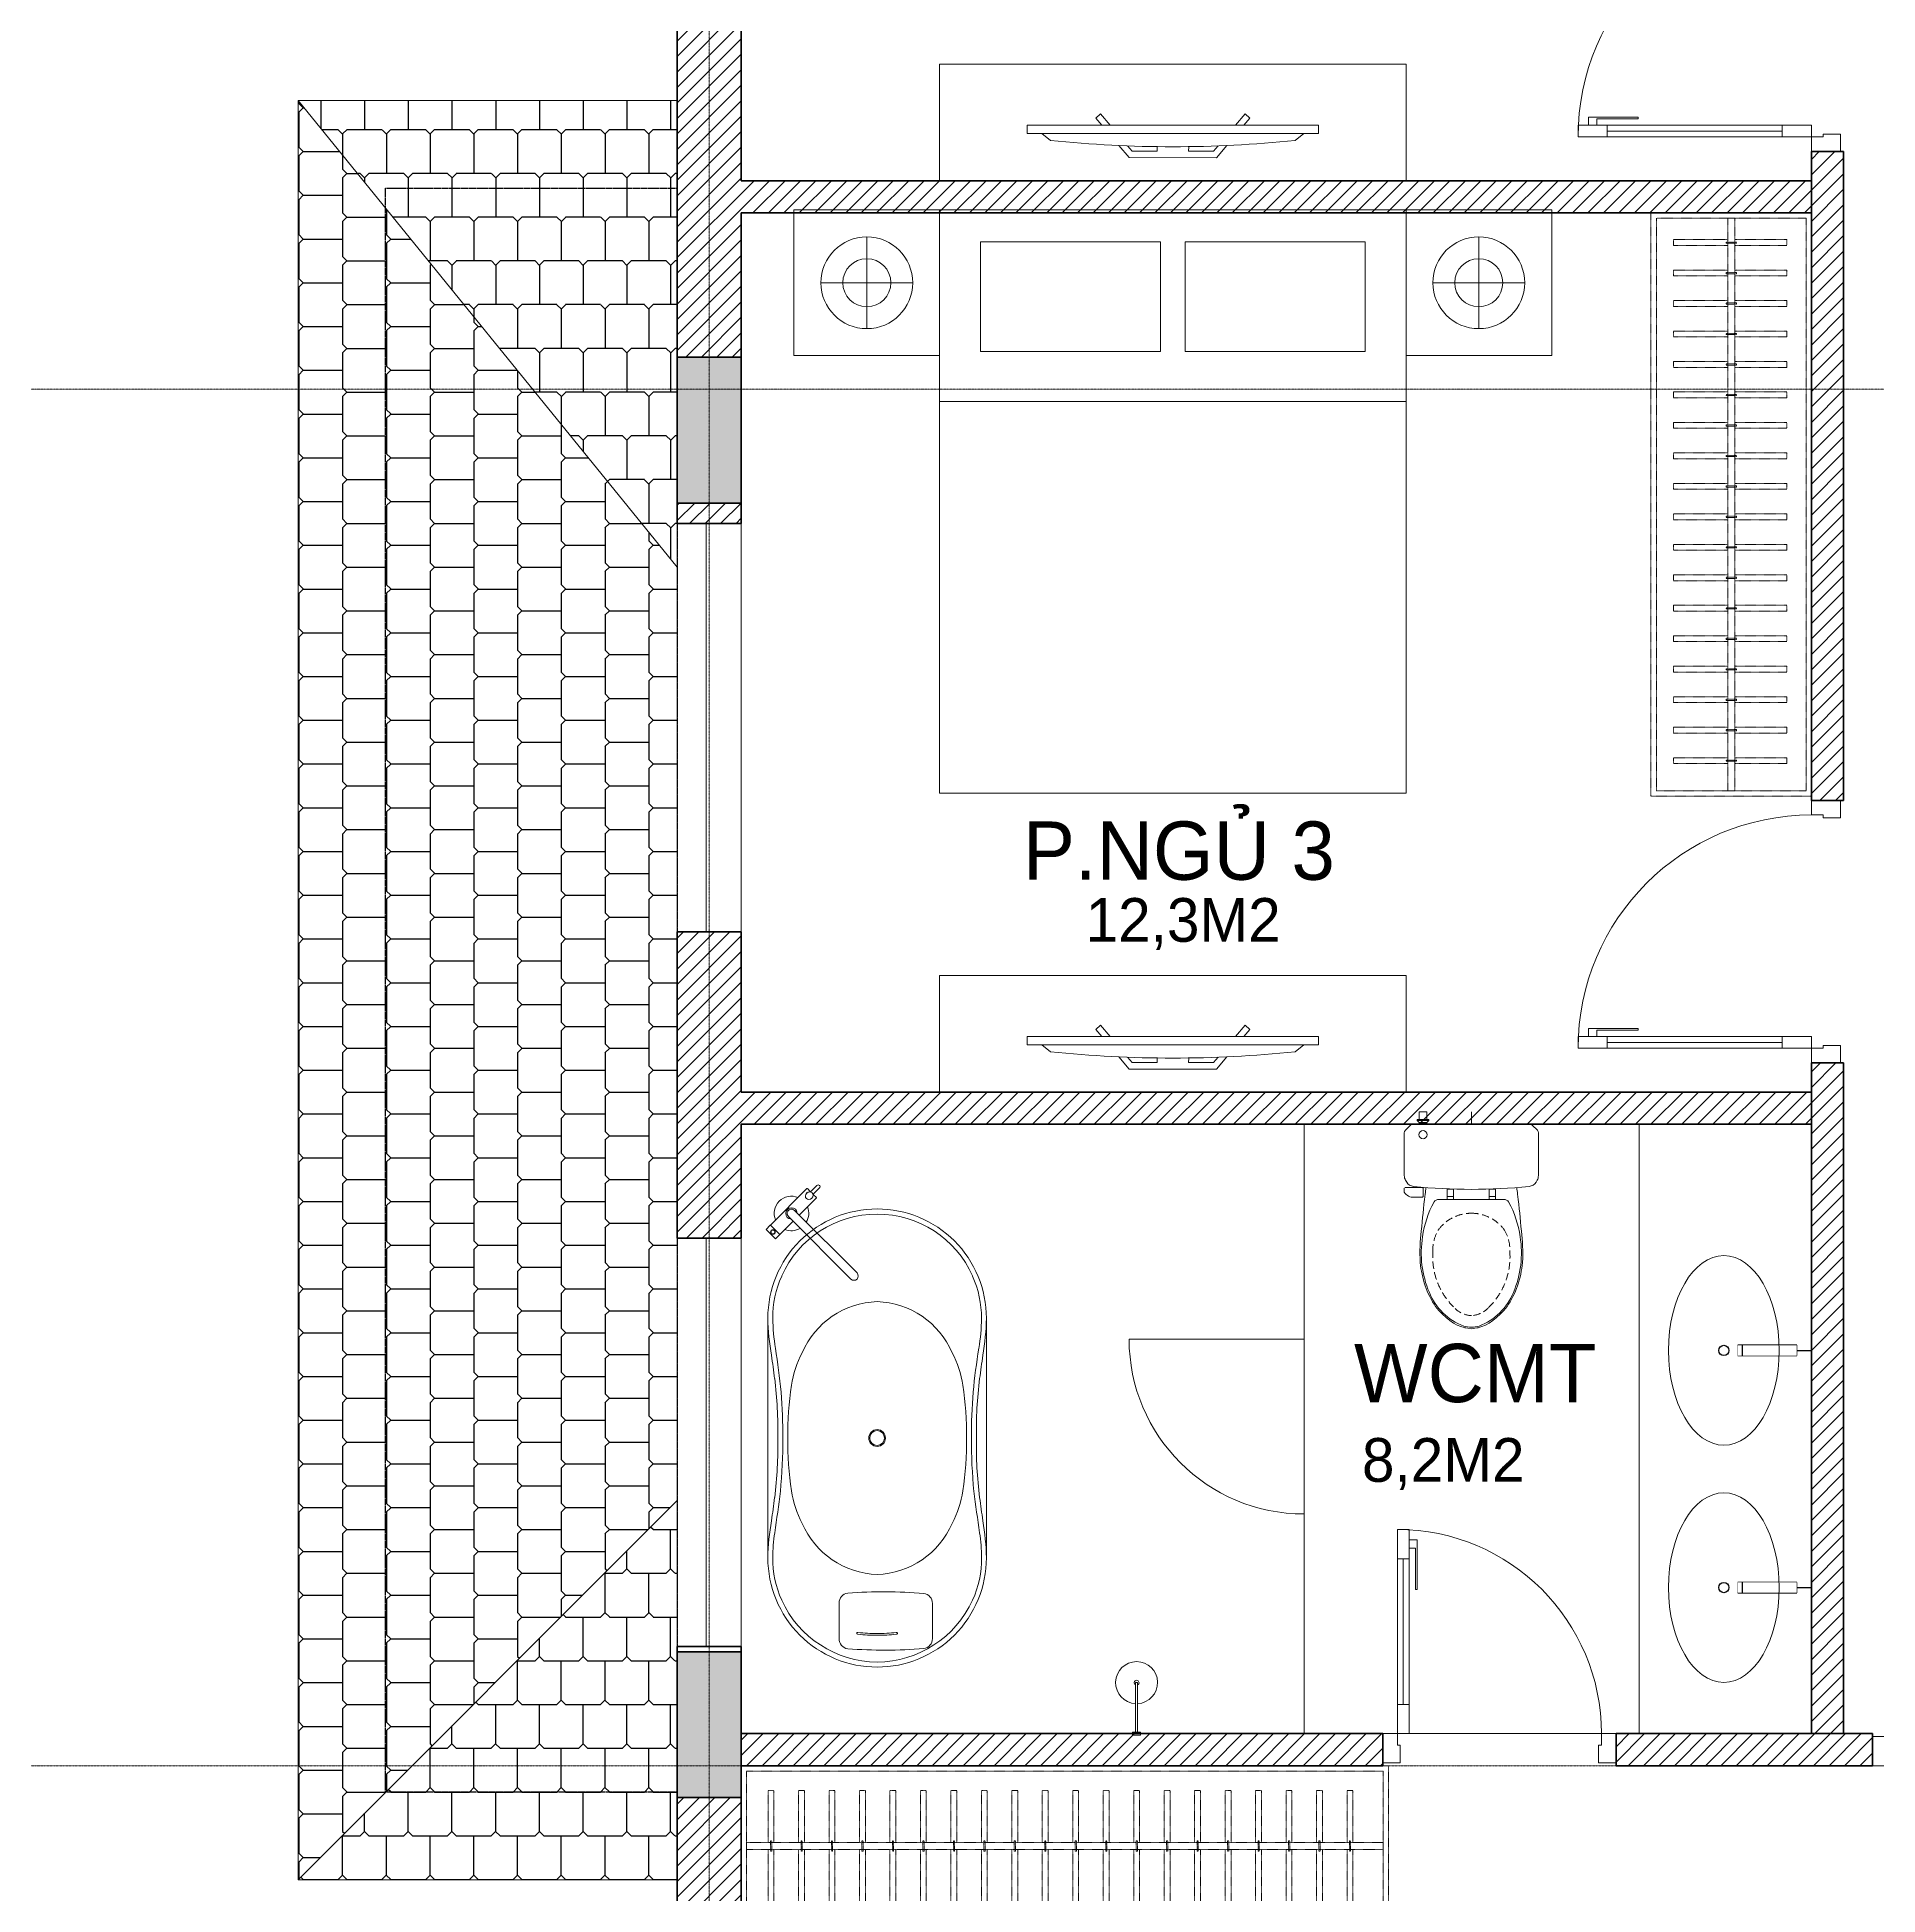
# Model space of a CAD drawing. Header units: millimetres. Extents: x -127141 to 682685, y -1234500 to 49778.
# Drawn here: x 286502 to 292815, y -11303 to -4933 of the extents above; entities that cross this region are included whole.
import ezdxf

# ---------------------------------------------------------------- set-up
doc = ezdxf.new("R2010")
doc.units = ezdxf.units.MM
doc.header["$MEASUREMENT"] = 0
doc.set_wipeout_variables(frame=1)
for name, pattern in [('$AUDIT_BAD_LTYPE2', [0]), ('DASHDOT', [1, 0.5, -0.25, 0, -0.25]), ('HIDDEN', [0.75, 0.5, -0.25]), ('X-5M-G-MB PHONGNGU$0$HIDDEN2', [0.1875, 0.125, -0.0625]), ('xref-thap C (mb tang 32-2)$0$HIDDEN', [0.375, 0.25, -0.125])]:
    doc.linetypes.add(name, pattern=pattern)
for name, color, linetype, lineweight in [('-DOOR', 137, 'Continuous', 9), ('-FURNITURE', 46, 'Continuous', 9), ('-HATCH', 8, 'Continuous', 5), ('-LINE1', 7, 'Continuous', 18), ('-TEXT', 7, 'Continuous', 15), ('-WALL', 4, 'Continuous', 35), ('A-COT VACH', 2, 'Continuous', 35), ('A-HATCH', 251, 'Continuous', 5), ('A-NET THAY', 125, 'Continuous', 18), ('A-TRUC', 251, 'DASHDOT', 5), ('TEXT25', 2, 'Continuous', 13)]:
    doc.layers.add(name, color=color, linetype=linetype, lineweight=lineweight)
doc.layers.add('13. NET HATCH', color=251, linetype='Continuous')
doc.styles.get("Standard").update_dxf_attribs({"font": 'arial.ttf'})
doc.styles.add('T1', font='', dxfattribs={"height": 200})
doc.styles.add('vnavanth', font='', dxfattribs={"width": 0.8})
doc.styles.get('T1').set_extended_font_data('VNgeometric Light')
doc.styles.get('vnavanth').set_extended_font_data('.VnAvantH')

# ---------------------------------------------------------------- blocks, each defined once
blk = doc.blocks.new('*U67')
at = {"linetype": '$AUDIT_BAD_LTYPE2'}
for p, q in [((70, 100), (70, 700)), ((90, 700), (90, 100))]:
    blk.add_line(p, q, dxfattribs=at)
for points in [[(50, 700), (90, 700), (90, 800), (50, 800), (50, 700)], [(50, 702.9), (50, 100)], [(50, 100), (90, 100), (90, 0), (50, 0), (50, 100)]]:
    blk.add_lwpolyline(points)
for points in [[(118.3, 594.5), (118.3, 764.1), (90, 764.1), (90, 735.9), (112.6, 735.9), (112.6, 594.5)], [(0, 0), (50, 0), (50, -40), (60, -40), (60, -100), (0, -100)], [(900, 0), (850, 0), (850, -40), (840, -40), (840, -100), (900, -100)]]:
    blk.add_lwpolyline(points, close=True)
at = {"linetype": '$AUDIT_BAD_LTYPE2', "ltscale": 0.3}
blk.add_arc((50, 0), 800, 0, 90, dxfattribs=at)
blk = doc.blocks.new('*U122')
at = {"linetype": '$AUDIT_BAD_LTYPE2'}
for p, q in [((70, 100), (70, 600)), ((90, 600), (90, 100))]:
    blk.add_line(p, q, dxfattribs=at)
for points in [[(50, 600), (90, 600), (90, 700), (50, 700), (50, 600)], [(50, 602.9), (50, 100)], [(50, 100), (90, 100), (90, 0), (50, 0), (50, 100)]]:
    blk.add_lwpolyline(points)
for points in [[(118.3, 494.5), (118.3, 664.1), (90, 664.1), (90, 635.9), (112.6, 635.9), (112.6, 494.5)], [(0, 0), (50, 0), (50, -40), (60, -40), (60, -100), (0, -100)], [(800, 0), (750, 0), (750, -40), (740, -40), (740, -100), (800, -100)]]:
    blk.add_lwpolyline(points, close=True)
at = {"linetype": '$AUDIT_BAD_LTYPE2', "ltscale": 0.3}
blk.add_arc((50, 0), 700, 0, 90, dxfattribs=at)
blk = doc.blocks.new('A$C4D045CFB')
at = {"layer": '13. NET HATCH'}
h = blk.add_hatch(dxfattribs=at)
h.set_pattern_fill('MAIGO-12', color=256, scale=300, angle=180)
h.set_pattern_definition([(180, (-90, 1e-14), (-75, -150), [120, -30, 120, -30]), (270, (-75, -15), (75, -150), [135, -165]), (225, (-60, 7e-15), (-75, -150), [21.2132, -403.051]), (315, (-90, 1e-14), (75, -150), [21.2132, -403.051])])
h.paths.add_polyline_path([(1300, 6100.5), (1300, 5215.3), (1300, 5229.6), (1300, 4500), (0, 6100.5)])
h = blk.add_hatch(dxfattribs=at)
h.set_pattern_fill('MAIGO-12', color=256, scale=300, angle=270)
h.set_pattern_definition([(270, (-2e-14, -90), (150, -75), [120, -30, 120, -30]), (0, (15, -75), (150, 75), [135, -165]), (315, (-1e-14, -60), (150, -75), [21.2132, -403.051]), (45, (-2e-14, -90), (150, 75), [21.2132, -403.051])])
h.paths.add_polyline_path([(0, 6100.5), (1300, 4500), (1300, 1300), (0, 0)])
h = blk.add_hatch(dxfattribs=at)
h.set_pattern_fill('MAIGO-12', color=256, scale=300)
h.set_pattern_definition([(0, (90, 0), (75, 150), [120, -30, 120, -30]), (90, (75, 15), (-75, 150), [135, -165]), (45, (60, 0), (75, 150), [21.213, -403.051]), (135, (90, 0), (-75, 150), [21.213, -403.051])])
h.paths.add_polyline_path([(1300, 1300), (1300, 0), (0, 0)])
at = {"layer": '-LINE1'}
for p, q in [((0, 0), (0, 6100.5)), ((0, 6100.5), (1300, 6100.5)), ((0, 6100.5), (1300, 4500)), ((0, 0), (1300, 1300)), ((1300, 0), (0, 0))]:
    blk.add_line(p, q, dxfattribs=at)
at = {"layer": 'Defpoints', "linetype": 'HIDDEN', "ltscale": 5}
blk.add_lwpolyline([(1300, 300), (300, 300), (300, 5800.5), (1300, 5800.5)], close=True, dxfattribs=at)
blk = doc.blocks.new('G1600')
for p, q in [((137477.1, -212827.2), (139077.1, -212827.2)), ((137227.7, -213391.7), (137227.7, -213076.9)), ((139326.5, -213391.7), (139326.5, -213076.9)), ((137385.1, -213234.3), (137070.3, -213234.3)), ((139169, -213234.3), (139483.9, -213234.3))]:
    blk.add_line(p, q)
blk.add_lwpolyline([(137477.1, -213484.2), (137477.1, -211484.2), (139077.1, -211484.2), (139077.1, -213484.2), (137477.1, -213484.2)])
for points in [[(136977.1, -213484.2), (136977.1, -212984.4), (137477.1, -212984.4), (137477.1, -213484.2)], [(137617.1, -213375.2), (137617.1, -212998.7), (138234.6, -212998.7), (138234.6, -213375.2)], [(138937.1, -213375.2), (138937.1, -212998.7), (138319.6, -212998.7), (138319.6, -213375.2)], [(139577.1, -213484.2), (139577.1, -212984.4), (139077.1, -212984.4), (139077.1, -213484.2)]]:
    blk.add_lwpolyline(points, close=True)
for centre, radius in [((137227.7, -213234.3), 157.4), ((139326.5, -213234.3), 157.4), ((137227.7, -213234.3), 82.4), ((139326.5, -213234.3), 82.4)]:
    blk.add_circle(centre, radius)
blk = doc.blocks.new('*U91')
at = {"linetype": 'X-5M-G-MB PHONGNGU$0$HIDDEN2'}
for points in [[(0, 600), (0, 0), (2181.8, 0), (2181.8, 600)], [(2161.8, 580), (2161.8, 20), (20, 20), (20, 580)], [(2161.8, 286.7), (2161.8, 313.1), (20, 313.1), (20, 286.7)], [(113.8, 319.2), (109.4, 319.2), (109.4, 280.4), (113.8, 280.4)], [(227.8, 319.2), (223.4, 319.2), (223.4, 280.4), (227.8, 280.4)], [(341.8, 319.2), (337.4, 319.2), (337.4, 280.4), (341.8, 280.4)], [(455.8, 319.2), (451.4, 319.2), (451.4, 280.4), (455.8, 280.4)], [(569.8, 319.2), (565.4, 319.2), (565.4, 280.4), (569.8, 280.4)], [(683.8, 319.2), (679.4, 319.2), (679.4, 280.4), (683.8, 280.4)], [(797.8, 319.2), (793.4, 319.2), (793.4, 280.4), (797.8, 280.4)], [(911.8, 319.2), (907.4, 319.2), (907.4, 280.4), (911.8, 280.4)], [(1025.8, 319.2), (1021.4, 319.2), (1021.4, 280.4), (1025.8, 280.4)], [(1139.8, 319.2), (1135.4, 319.2), (1135.4, 280.4), (1139.8, 280.4)], [(1253.8, 319.2), (1249.4, 319.2), (1249.4, 280.4), (1253.8, 280.4)], [(1367.8, 319.2), (1363.4, 319.2), (1363.4, 280.4), (1367.8, 280.4)], [(1481.8, 319.2), (1477.4, 319.2), (1477.4, 280.4), (1481.8, 280.4)], [(1595.8, 319.2), (1591.4, 319.2), (1591.4, 280.4), (1595.8, 280.4)], [(1709.8, 319.2), (1705.4, 319.2), (1705.4, 280.4), (1709.8, 280.4)], [(1823.8, 319.2), (1819.4, 319.2), (1819.4, 280.4), (1823.8, 280.4)], [(1937.8, 319.2), (1933.4, 319.2), (1933.4, 280.4), (1937.8, 280.4)], [(2051.8, 319.2), (2047.4, 319.2), (2047.4, 280.4), (2051.8, 280.4)]]:
    blk.add_lwpolyline(points, close=True, dxfattribs=at)
for points in [[(122.2, 313.1), (122.2, 515.2), (100.2, 515.2), (100.2, 313.1)], [(236.2, 313.1), (236.2, 515.2), (214.2, 515.2), (214.2, 313.1)], [(350.2, 313.1), (350.2, 515.2), (328.2, 515.2), (328.2, 313.1)], [(464.2, 313.1), (464.2, 515.2), (442.2, 515.2), (442.2, 313.1)], [(578.2, 313.1), (578.2, 515.2), (556.2, 515.2), (556.2, 313.1)], [(692.2, 313.1), (692.2, 515.2), (670.2, 515.2), (670.2, 313.1)], [(806.2, 313.1), (806.2, 515.2), (784.2, 515.2), (784.2, 313.1)], [(920.2, 313.1), (920.2, 515.2), (898.2, 515.2), (898.2, 313.1)], [(1034.2, 313.1), (1034.2, 515.2), (1012.2, 515.2), (1012.2, 313.1)], [(1148.2, 313.1), (1148.2, 515.2), (1126.2, 515.2), (1126.2, 313.1)], [(1262.2, 313.1), (1262.2, 515.2), (1240.2, 515.2), (1240.2, 313.1)], [(1376.2, 313.1), (1376.2, 515.2), (1354.2, 515.2), (1354.2, 313.1)], [(1490.2, 313.1), (1490.2, 515.2), (1468.2, 515.2), (1468.2, 313.1)], [(1604.2, 313.1), (1604.2, 515.2), (1582.2, 515.2), (1582.2, 313.1)], [(1718.2, 313.1), (1718.2, 515.2), (1696.2, 515.2), (1696.2, 313.1)], [(1832.2, 313.1), (1832.2, 515.2), (1810.2, 515.2), (1810.2, 313.1)], [(1946.2, 313.1), (1946.2, 515.2), (1924.2, 515.2), (1924.2, 313.1)], [(2060.2, 313.1), (2060.2, 515.2), (2038.2, 515.2), (2038.2, 313.1)], [(100.2, 286.7), (100.2, 92.1), (122.2, 92.1), (122.2, 286.7)], [(214.2, 286.7), (214.2, 92.1), (236.2, 92.1), (236.2, 286.7)], [(328.2, 286.7), (328.2, 92.1), (350.2, 92.1), (350.2, 286.7)], [(442.2, 286.7), (442.2, 92.1), (464.2, 92.1), (464.2, 286.7)], [(556.2, 286.7), (556.2, 92.1), (578.2, 92.1), (578.2, 286.7)], [(670.2, 286.7), (670.2, 92.1), (692.2, 92.1), (692.2, 286.7)], [(784.2, 286.7), (784.2, 92.1), (806.2, 92.1), (806.2, 286.7)], [(898.2, 286.7), (898.2, 92.1), (920.2, 92.1), (920.2, 286.7)], [(1012.2, 286.7), (1012.2, 92.1), (1034.2, 92.1), (1034.2, 286.7)], [(1126.2, 286.7), (1126.2, 92.1), (1148.2, 92.1), (1148.2, 286.7)], [(1240.2, 286.7), (1240.2, 92.1), (1262.2, 92.1), (1262.2, 286.7)], [(1354.2, 286.7), (1354.2, 92.1), (1376.2, 92.1), (1376.2, 286.7)], [(1468.2, 286.7), (1468.2, 92.1), (1490.2, 92.1), (1490.2, 286.7)], [(1582.2, 286.7), (1582.2, 92.1), (1604.2, 92.1), (1604.2, 286.7)], [(1696.2, 286.7), (1696.2, 92.1), (1718.2, 92.1), (1718.2, 286.7)], [(1810.2, 286.7), (1810.2, 92.1), (1832.2, 92.1), (1832.2, 286.7)], [(1924.2, 286.7), (1924.2, 92.1), (1946.2, 92.1), (1946.2, 286.7)], [(2038.2, 286.7), (2038.2, 92.1), (2060.2, 92.1), (2060.2, 286.7)]]:
    blk.add_lwpolyline(points, dxfattribs=at)
blk = doc.blocks.new('XR.MB.LM123$0$tvi 1')
blk.add_lwpolyline([(28.5, 0), (28.5, -1000), (0, -1000), (0, 0)], close=True)
for points in [[(28.5, -50.3), (52.4, -80.9)], [(-24.1, -235.6), (-39.1, -251.8)], [(0, -284.8), (-39.1, -251.8)], [(0, -256), (-24.1, -235.6)], [(69.7, -315.1), (111.2, -350.3), (111.2, -649.7), (69.7, -684.9)], [(89.1, -445.7), (89.1, -360), (70.9, -344.6)], [(89.1, -445.7), (73.5, -445.7)], [(89.1, -554.3), (89.1, -640), (70.9, -655.4)], [(89.1, -554.3), (73.5, -554.3)], [(0, -715.2), (-39.1, -748.2)], [(-24.1, -764.4), (-39.1, -748.2)], [(0, -744), (-24.1, -764.4)], [(28.5, -949.7), (52.4, -919.1)]]:
    blk.add_lwpolyline(points)
blk.add_arc((-4025.2, -500), 4099, 354.13109, 5.86891)
blk = doc.blocks.new('A$C52EE6B0C')
for p, q in [((-16.37, 13.77), (15.9, 13.77)), ((-16.37, -15.76), (15.93, -15.76))]:
    blk.add_line(p, q)
for radius in [1.13, 0.996]:
    blk.add_circle((-0.24, -1), radius)
for centre, radius, start, end in [((-16.41, -1), 14.76, 90, 180.006), ((-16.42, -0.89), 13.99, 89.8926, 114.0143), ((-17.29, -21.21), 34.98, 80.3254, 88.5595), ((-16.98, -16.37), 29.48, 80.9553, 88.8517), ((3.03, 107.78), 96.28, 260.8064, 264.3565), ((9.14, 147.9), 136.17, 261.3218, 262.6566), ((-1.06, 71.28), 58.88, 262.9723, 270.8035), ((0.59, 71.28), 58.88, 269.1965, 277.0277), ((-17.53, 211.73), 201.15, 276.9922, 278.5968), ((-9.61, 147.9), 136.17, 277.3434, 278.6782), ((16.81, -21.21), 34.98, 91.4405, 99.6746), ((16.16, -11.31), 24.42, 90.5716, 98.5262), ((16.05, -0.38), 13.48, 65.524, 90.5716), ((15.93, -1), 14.76, 359.994, 90), ((-16.38, -0.98), 14.09, 114.0143, 180.0588), ((-5.32, -3.05), 13.78, 98.5198, 117.8513), ((-0.48, -35.37), 46.45, 89.6984, 98.5198), ((-0.65, 82.84), 71.1, 265.3361, 270.3355), ((0.3, 78.21), 66.47, 269.5363, 275.751), ((0.01, -35.37), 46.45, 81.4802, 90.3016), ((4.85, -3.05), 13.78, 62.1487, 81.4802), ((15.73, -1.1), 14.27, 0.4019, 65.524), ((-7.23, -1.36), 11.43, 113.3669, 178.172), ((6.75, -1.36), 11.43, 1.828, 66.6331), ((26.29, 1.61), 0.268, 160.8079, 185.6776), ((0.73, -0.93), 25.42, 359.8448, 5.6776), ((26.15, 1.66), 0.116, 123.4741, 160.8079), ((26.12, 1.7), 0.0687, 85.7912, 123.4741), ((26.12, 1.67), 0.102, 39.0943, 85.7912), ((26, 1.56), 0.258, 4.9413, 41.0024), ((1.49, -0.94), 24.9, 359.8607, 5.8154), ((-16.41, -1), 14.76, 179.994, 270), ((-16.38, -1.01), 14.09, 179.9411, 245.9857), ((-7.23, -0.63), 11.43, 181.828, 246.6331), ((6.75, -0.63), 11.43, 293.3669, 358.172), ((15.93, -1), 14.76, 270, 0.006), ((15.73, -0.9), 14.27, 294.476, 359.5981), ((0.73, -1.07), 25.42, 354.3224, 0.1552), ((1.49, -1.06), 24.9, 354.1846, 0.1393), ((26.29, -3.61), 0.268, 174.3224, 199.1921), ((26.15, -3.66), 0.116, 199.1921, 236.5259), ((26.12, -3.7), 0.0687, 236.5259, 274.2088), ((26.12, -3.66), 0.102, 274.2088, 320.9057), ((26, -3.56), 0.258, 318.9976, 355.0587), ((-5.32, 1.06), 13.78, 242.1487, 261.4802), ((4.85, 1.06), 13.78, 278.5198, 297.8513), ((-16.42, -1.11), 13.99, 245.9857, 270.1074), ((-16.98, 14.38), 29.48, 271.1483, 279.0447), ((3.03, -109.78), 96.28, 95.6435, 99.1936), ((9.14, -149.89), 136.17, 97.3434, 98.6782), ((-1.06, -73.27), 58.88, 89.1965, 97.0277), ((-0.48, 33.38), 46.45, 261.4802, 270.3016), ((-0.65, -84.84), 71.1, 89.6645, 94.6639), ((0.01, 33.38), 46.45, 269.6984, 278.5198), ((0.3, -80.2), 66.47, 84.249, 90.4637), ((0.59, -73.27), 58.88, 82.9723, 90.8035), ((-17.53, -213.72), 201.15, 81.4032, 83.0078), ((-9.61, -149.89), 136.17, 81.3218, 82.6566), ((16.16, 9.32), 24.42, 261.4738, 269.4284), ((16.05, -1.62), 13.48, 269.4284, 294.476), ((-17.29, 19.21), 34.98, 271.4405, 279.6746), ((16.81, 19.21), 34.98, 260.3254, 268.5595)]:
    blk.add_arc(centre, radius, start, end)
at = {"layer": 'Defpoints'}
for tag, p in [('MODELNUMBER', (-0.24, -0.98)), ('TRADENAME', (-0.24, -0.99)), ('PRODUCT', (-0.24, -0.99)), ('MATERIAL', (-0.24, -0.99))]:
    blk.add_attdef(tag, p, '', height=0.000938, dxfattribs=at)
blk = doc.blocks.new('A$C4D835AF5')
at = {"layer": '-FURNITURE', "ltscale": 8}
for p, q in [((-3.94, 0.33), (-3.94, 0.87)), ((-3.86, 0.31), (-3.92, 0.31)), ((3.15, 0.91), (-3.9, 0.91)), ((-3.55, 0.46), (-3.55, 0.49)), ((-3.34, 0.49), (-3.34, 0.46)), ((-0.59, 0), (-0.59, -12.09)), ((0.59, 0), (0.59, -12.09)), ((3.15, -0.91), (3.15, 0.91)), ((3.17, 0.9), (3.15, 0.9)), ((3.17, -0.9), (3.17, 0.9)), ((3.19, 0.91), (3.98, 0.91)), ((4, -0.89), (4, 0.89)), ((-3.94, -0.87), (-3.94, -0.33)), ((-3.86, -0.31), (-3.92, -0.31)), ((-0.59, -0.91), (-3.9, -0.91)), ((-3.7, -0.45), (-3.7, -0.42)), ((-3.63, -0.46), (-3.62, -0.45)), ((-3.59, -0.47), (-3.59, -0.46)), ((-3.52, -0.47), (-3.52, -0.47)), ((-3.48, -0.49), (-3.49, -0.47)), ((-3.41, -0.49), (-3.4, -0.47)), ((-3.37, -0.47), (-3.37, -0.47)), ((-3.3, -0.47), (-3.3, -0.46)), ((-3.26, -0.46), (-3.27, -0.45)), ((-3.19, -0.45), (-3.19, -0.42)), ((3.15, -0.91), (0.59, -0.91)), ((3.17, -0.9), (3.15, -0.9)), ((3.19, -0.91), (3.98, -0.91))]:
    blk.add_line(p, q, dxfattribs=at)
for radius in [0.311, 0.264]:
    blk.add_circle((3.58, 0), radius, dxfattribs=at)
for centre, radius, start, end in [((-5.16, 0), 0.25, 92.2606, 178.0931), ((-5.17, -0.01), 0.24, 175.3989, 267.6837), ((-5.41, -2528.91), 2529.16, 89.96608, 89.99458), ((-3.9, 0.87), 0.0394, 90, 180), ((-3.92, 0.33), 0.0197, 180, 270), ((-3.44, -0.18), 0.68, 90.0156, 98.8981), ((-3.45, -0.18), 0.68, 81.1019, 89.9843), ((0, 0), 2.36, 22.5403, 157.4597), ((0, 0), 0.787, 318.5904, 221.4096), ((0, 0), 0.591, 0, 180), ((3.19, 0.89), 0.0197, 90, 180), ((3.98, 0.89), 0.0197, 0, 90), ((-4.56, 275.44), 275.69, 269.8714, 270.1344), ((-3.92, -0.33), 0.0197, 90, 180), ((-3.9, -0.87), 0.0394, 180, 270), ((-3.69, -0.45), 0.0116, 184.9731, 258.0341), ((-3.65, -0.25), 0.212, 257.2816, 272.5837), ((-3.64, -0.45), 0.0113, 272.4657, 345.4476), ((-3.58, -0.47), 0.0111, 186.415, 247.4427), ((-3.54, -0.29), 0.191, 257.5175, 274.7853), ((-3.53, -0.47), 0.013, 270.8628, 343.9334), ((-3.47, -0.49), 0.0123, 192.379, 260.1423), ((-3.45, -0.3), 0.207, 262.2006, 277.9341), ((-3.42, -0.49), 0.0113, 277.3078, 350.62), ((-3.36, -0.47), 0.012, 194.1286, 259.0417), ((-3.34, -0.27), 0.209, 264.2063, 279.0284), ((-3.31, -0.47), 0.013, 269.1876, 350.2219), ((-3.25, -0.45), 0.0111, 194.1922, 261.8514), ((-3.24, -0.24), 0.225, 267.1756, 281.6728), ((-3.2, -0.45), 0.0128, 280.6032, 352.1474), ((0, 0), 2.36, 202.5403, 255.4906), ((0, 0), 2.36, 284.5093, 337.4597), ((3.19, -0.89), 0.0197, 180, 270), ((3.98, -0.89), 0.0197, 270, 0), ((0, -12.09), 0.591, 180, 0)]:
    blk.add_arc(centre, radius, start, end, dxfattribs=at)
blk.add_ellipse((-3.44, 0), major_axis=(0.555, 0), ratio=0.849194, dxfattribs=at)
for tag, p in [('MODELNUMBER', (0, 0.01)), ('TRADENAME', (0, 0.01)), ('PRODUCT', (0, 0.01)), ('MATERIAL', (0, 0))]:
    blk.add_attdef(tag, p, '', height=0.001, dxfattribs=at)
blk = doc.blocks.new('A$C513779E1')
at = {"layer": '-FURNITURE', "ltscale": 5}
for p, q in [((-155.7, -560.1), (-155.7, -682.4)), ((164.3, -560.8), (164.3, -681.6))]:
    blk.add_line(p, q, dxfattribs=at)
for centre, radius, start, end in [((-121.5, -559.8), 34.2, 97.7975, 180.47864), ((-0.7, -2204.4), 1683.2, 85.38531, 94.27463), ((130.1, -560.6), 34.2, 359.55879, 82.23993), ((-121.5, -682.7), 34.2, 179.46505, 262.14619), ((130.1, -681.9), 34.2, 277.70376, 0.3849), ((-1.1, 961.9), 1683.2, 265.73815, 274.62744)]:
    blk.add_arc(centre, radius, start, end, dxfattribs=at)
at = {"layer": '-FURNITURE', "ltscale": 8}
ref = blk.add_blockref('A$C4D835AF5', (-319.2, 776.1), dxfattribs=dict(at, xscale=-25.08682081009749, yscale=25.08682081009749, zscale=25.08682081009749, rotation=45))
ref.add_attrib('MODELNUMBER', 'K-T97328-4', (-319.3, 776.3), dxfattribs={"layer": 'Defpoints', "height": 0.0251, "rotation": 225})
ref.add_attrib('TRADENAME', 'PURIST', (-319.2, 776.3), dxfattribs={"layer": 'Defpoints', "height": 0.0251, "rotation": 225})
ref.add_attrib('PRODUCT', 'BATH FILLER', (-319.2, 776.2), dxfattribs={"layer": 'Defpoints', "height": 0.0251, "rotation": 225})
ref.add_attrib('MATERIAL', 'PREMIUM MATERIALS', (-319.2, 776.2), dxfattribs={"layer": 'Defpoints', "height": 0.0251, "rotation": 225})
at = {"layer": '-FURNITURE'}
ref = blk.add_blockref('A$C52EE6B0C', (0, 0), dxfattribs=dict(at, xscale=25.39829667096628, yscale=25.39829667096628, zscale=25.39829667096628, rotation=270))
ref.add_attrib('MODELNUMBER', 'K-1800', (0, 0), dxfattribs={"layer": 'Defpoints', "height": 0.0254, "rotation": 270})
ref.add_attrib('TRADENAME', 'ABRAZO', (0, 0), dxfattribs={"layer": 'Defpoints', "height": 0.0254, "rotation": 270})
ref.add_attrib('PRODUCT', 'BATH', (-0.1, 0), dxfattribs={"layer": 'Defpoints', "height": 0.0254, "rotation": 270})
ref.add_attrib('MATERIAL', 'LITHOCAST', (-0.1, 0), dxfattribs={"layer": 'Defpoints', "height": 0.0254, "rotation": 270})
blk = doc.blocks.new('A$Cbeb9f07c')
for points in [[(241.8, 68.5), (241.8, 75.5), (72, 75.5), (72, 68.5)], [(252, 58.4), (252, 85.5), (241.8, 85.5), (241.8, 58.4)]]:
    blk.add_lwpolyline(points, close=True)
for radius, start, end in [(72, 2.78, 357.19866), (8.35, 24.82488, 335.15379)]:
    blk.add_arc((72, 72), radius, start, end)
blk = doc.blocks.new('Sink_Cicle')
blk.add_lwpolyline([(17.5, -50), (-17.5, -50), (-17.5, -252.3), (17.5, -252.3)], close=True)
blk.add_circle((0, -300), 17.5)
at = {"layer": 'Defpoints'}
blk.add_line((0, -100), (0, 0), dxfattribs=at)
blk.add_wipeout([(17.5, -50), (-17.5, -50), (-17.5, -252.3), (17.5, -252.3)])
at = {"layer": '-FURNITURE', "linetype": 'Continuous'}
blk.add_ellipse((0, -300), major_axis=(-325, 0), ratio=0.584615, dxfattribs=at)
blk.add_line((-17.5, -237.3), (17.5, -237.3))
blk = doc.blocks.new('*U111')
at = {"linetype": 'X-5M-G-MB PHONGNGU$0$HIDDEN2'}
for points in [[(0, 600), (0, 0), (2421.8, 0), (2421.8, 600)], [(2401.8, 580), (2401.8, 20), (20, 20), (20, 580)], [(2401.8, 286.7), (2401.8, 313.1), (20, 313.1), (20, 286.7)], [(113.8, 319.2), (109.4, 319.2), (109.4, 280.4), (113.8, 280.4)], [(227.8, 319.2), (223.4, 319.2), (223.4, 280.4), (227.8, 280.4)], [(341.8, 319.2), (337.4, 319.2), (337.4, 280.4), (341.8, 280.4)], [(455.8, 319.2), (451.4, 319.2), (451.4, 280.4), (455.8, 280.4)], [(569.8, 319.2), (565.4, 319.2), (565.4, 280.4), (569.8, 280.4)], [(683.8, 319.2), (679.4, 319.2), (679.4, 280.4), (683.8, 280.4)], [(797.8, 319.2), (793.4, 319.2), (793.4, 280.4), (797.8, 280.4)], [(911.8, 319.2), (907.4, 319.2), (907.4, 280.4), (911.8, 280.4)], [(1025.8, 319.2), (1021.4, 319.2), (1021.4, 280.4), (1025.8, 280.4)], [(1139.8, 319.2), (1135.4, 319.2), (1135.4, 280.4), (1139.8, 280.4)], [(1253.8, 319.2), (1249.4, 319.2), (1249.4, 280.4), (1253.8, 280.4)], [(1367.8, 319.2), (1363.4, 319.2), (1363.4, 280.4), (1367.8, 280.4)], [(1481.8, 319.2), (1477.4, 319.2), (1477.4, 280.4), (1481.8, 280.4)], [(1595.8, 319.2), (1591.4, 319.2), (1591.4, 280.4), (1595.8, 280.4)], [(1709.8, 319.2), (1705.4, 319.2), (1705.4, 280.4), (1709.8, 280.4)], [(1823.8, 319.2), (1819.4, 319.2), (1819.4, 280.4), (1823.8, 280.4)], [(1937.8, 319.2), (1933.4, 319.2), (1933.4, 280.4), (1937.8, 280.4)], [(2051.8, 319.2), (2047.4, 319.2), (2047.4, 280.4), (2051.8, 280.4)], [(2165.8, 319.2), (2161.4, 319.2), (2161.4, 280.4), (2165.8, 280.4)], [(2279.8, 319.2), (2275.4, 319.2), (2275.4, 280.4), (2279.8, 280.4)]]:
    blk.add_lwpolyline(points, close=True, dxfattribs=at)
for points in [[(122.2, 313.1), (122.2, 515.2), (100.2, 515.2), (100.2, 313.1)], [(236.2, 313.1), (236.2, 515.2), (214.2, 515.2), (214.2, 313.1)], [(350.2, 313.1), (350.2, 515.2), (328.2, 515.2), (328.2, 313.1)], [(464.2, 313.1), (464.2, 515.2), (442.2, 515.2), (442.2, 313.1)], [(578.2, 313.1), (578.2, 515.2), (556.2, 515.2), (556.2, 313.1)], [(692.2, 313.1), (692.2, 515.2), (670.2, 515.2), (670.2, 313.1)], [(806.2, 313.1), (806.2, 515.2), (784.2, 515.2), (784.2, 313.1)], [(920.2, 313.1), (920.2, 515.2), (898.2, 515.2), (898.2, 313.1)], [(1034.2, 313.1), (1034.2, 515.2), (1012.2, 515.2), (1012.2, 313.1)], [(1148.2, 313.1), (1148.2, 515.2), (1126.2, 515.2), (1126.2, 313.1)], [(1262.2, 313.1), (1262.2, 515.2), (1240.2, 515.2), (1240.2, 313.1)], [(1376.2, 313.1), (1376.2, 515.2), (1354.2, 515.2), (1354.2, 313.1)], [(1490.2, 313.1), (1490.2, 515.2), (1468.2, 515.2), (1468.2, 313.1)], [(1604.2, 313.1), (1604.2, 515.2), (1582.2, 515.2), (1582.2, 313.1)], [(1718.2, 313.1), (1718.2, 515.2), (1696.2, 515.2), (1696.2, 313.1)], [(1832.2, 313.1), (1832.2, 515.2), (1810.2, 515.2), (1810.2, 313.1)], [(1946.2, 313.1), (1946.2, 515.2), (1924.2, 515.2), (1924.2, 313.1)], [(2060.2, 313.1), (2060.2, 515.2), (2038.2, 515.2), (2038.2, 313.1)], [(2174.2, 313.1), (2174.2, 515.2), (2152.2, 515.2), (2152.2, 313.1)], [(2288.2, 313.1), (2288.2, 515.2), (2266.2, 515.2), (2266.2, 313.1)], [(100.2, 286.7), (100.2, 92.1), (122.2, 92.1), (122.2, 286.7)], [(214.2, 286.7), (214.2, 92.1), (236.2, 92.1), (236.2, 286.7)], [(328.2, 286.7), (328.2, 92.1), (350.2, 92.1), (350.2, 286.7)], [(442.2, 286.7), (442.2, 92.1), (464.2, 92.1), (464.2, 286.7)], [(556.2, 286.7), (556.2, 92.1), (578.2, 92.1), (578.2, 286.7)], [(670.2, 286.7), (670.2, 92.1), (692.2, 92.1), (692.2, 286.7)], [(784.2, 286.7), (784.2, 92.1), (806.2, 92.1), (806.2, 286.7)], [(898.2, 286.7), (898.2, 92.1), (920.2, 92.1), (920.2, 286.7)], [(1012.2, 286.7), (1012.2, 92.1), (1034.2, 92.1), (1034.2, 286.7)], [(1126.2, 286.7), (1126.2, 92.1), (1148.2, 92.1), (1148.2, 286.7)], [(1240.2, 286.7), (1240.2, 92.1), (1262.2, 92.1), (1262.2, 286.7)], [(1354.2, 286.7), (1354.2, 92.1), (1376.2, 92.1), (1376.2, 286.7)], [(1468.2, 286.7), (1468.2, 92.1), (1490.2, 92.1), (1490.2, 286.7)], [(1582.2, 286.7), (1582.2, 92.1), (1604.2, 92.1), (1604.2, 286.7)], [(1696.2, 286.7), (1696.2, 92.1), (1718.2, 92.1), (1718.2, 286.7)], [(1810.2, 286.7), (1810.2, 92.1), (1832.2, 92.1), (1832.2, 286.7)], [(1924.2, 286.7), (1924.2, 92.1), (1946.2, 92.1), (1946.2, 286.7)], [(2038.2, 286.7), (2038.2, 92.1), (2060.2, 92.1), (2060.2, 286.7)], [(2152.2, 286.7), (2152.2, 92.1), (2174.2, 92.1), (2174.2, 286.7)], [(2266.2, 286.7), (2266.2, 92.1), (2288.2, 92.1), (2288.2, 286.7)]]:
    blk.add_lwpolyline(points, dxfattribs=at)
blk = doc.blocks.new('A$C18091ED7')
for p, q in [((0, -42.1), (0, 0)), ((146.1, -26.6), (179.2, -26.6)), ((146.1, -26.6), (146.1, -30.2)), ((146.1, -30.2), (165.8, -30.2)), ((153.1, -36.8), (146.1, -30.2)), ((152.3, 0), (152.3, -26.6)), ((152.3, 0), (179.2, 0)), ((153.1, -36.8), (165.8, -36.8)), ((153.1, -39.7), (153.1, -36.8)), ((153.1, -39.7), (178.4, -39.7)), ((153.1, -39.7), (178.4, -39.7)), ((153.1, -39.7), (153.1, -42.1)), ((185.4, -30.2), (165.8, -30.2)), ((178.4, -36.8), (165.8, -36.8)), ((185.4, -30.2), (178.4, -36.8)), ((178.4, -36.8), (178.4, -39.7)), ((178.4, -39.7), (178.4, -42.1)), ((179.2, 0), (179.2, -26.6)), ((179.2, -26.6), (185.4, -26.6)), ((185.4, -26.6), (185.4, -30.2)), ((-83.3, -267.4), (-83.3, -300)), ((-83.3, -278.5), (-83.3, -287.6)), ((-60.9, -290), (-83.3, -290)), ((-62.9, -265.4), (-81.3, -265.4)), ((-60.9, -267.4), (-60.9, -300)), ((60.9, -267.4), (60.9, -300)), ((60.9, -290), (83.3, -290)), ((62.9, -265.4), (81.3, -265.4)), ((83.3, -267.4), (83.3, -300)), ((83.3, -278.5), (83.3, -287.6)), ((165.4, -262), (165.4, -289.7)), ((167.9, -259.5), (228.1, -259.5)), ((167.9, -292.2), (206.7, -292.2)), ((230.6, -274.3), (230.6, -262))]:
    blk.add_line(p, q)
for points in [[(230, -218.5, -0.137407), (225.5, -234.6), (221.8, -240.7, -0.236081), (198.3, -255.5, -0.051961), (-198.3, -255.5, -0.236081), (-221.8, -240.7), (-225.5, -234.6, -0.137407), (-230, -218.5), (-230, -72, -0.198912), (-226.4, -63.2), (-208.9, -45.8, -0.198912), (-200.1, -42.1), (0, -42.1), (200.1, -42.1, -0.198912), (208.9, -45.8), (226.4, -63.2, -0.198912), (230, -72)], [(144.1, -619, -0.212405), (26.3, -734.5, -0.027685), (-0.6, -738.6, -0.022279), (-26.3, -734.5, -0.212405), (-144.1, -619, -0.142796), (-167.2, -428, -0.093005), (-127.9, -309.1, -0.256439), (-111.2, -300), (0, -300), (111.2, -300, -0.256439), (127.9, -309.1, -0.093005), (167.2, -428, -0.142796)]]:
    blk.add_lwpolyline(points, format="xyb", close=True)
at = {"linetype": 'xref-thap C (mb tang 32-2)$0$HIDDEN', "ltscale": 100}
blk.add_lwpolyline([(61, -669, -0.199031), (0, -698.8, -0.199031), (-61, -669, -0.218924), (-131.9, -478.3, -0.153791), (-112.5, -404, -0.236701), (0, -347.6, -0.236701), (112.5, -404, -0.153791), (131.9, -478.3, -0.218924)], format="xyb", close=True, dxfattribs=at)
blk.add_circle((165.8, -78.4), 13.9)
for centre, radius, start, end in [((-81.3, -267.4), 1.98, 90, 180), ((-62.9, -267.4), 1.98, 0, 90), ((62.9, -267.4), 1.98, 90, 180), ((81.3, -267.4), 1.98, 0, 90), ((167.9, -262), 2.47, 90, 180), ((167.9, -289.7), 2.47, 180, 270), ((206.7, -276.7), 15.5, 270, 306.46585), ((168.4, -224.8), 80.1, 306.46585, 320.31229), ((228.1, -274.3), 2.47, 320.31229, 0)]:
    blk.add_arc(centre, radius, start, end)
for points in [[(-155.6, -259.5), (-156.6, -267.3), (-164.3, -328.4), (-169.2, -385.1), (-183.7, -527.8), (-135.6, -679.1), (-50.3, -735.2), (-19.7, -741.1), (0, -743.7)], [(155.6, -259.5), (156.6, -267.3), (164.3, -328.4), (169.2, -385.1), (183.7, -527.8), (135.6, -679.1), (50.3, -735.2), (19.7, -741.1), (0, -743.7)]]:
    blk.add_open_spline(points, degree=3, knots=[130.613938, 130.613938, 130.613938, 130.613938, 152.852109, 311.129351, 417.703951, 561.383393, 697.692632, 710.812262, 710.812262, 710.812262, 710.812262])
blk = doc.blocks.new('A$C7b9f95d2')
at = {"layer": 'A-COT VACH'}
h = blk.add_hatch(color=251, dxfattribs=at)
h.dxf.hatch_style = 1
h.paths.add_polyline_path([(6048, 13853.6), (5828, 13853.6), (5828, 13353.6), (6048, 13353.6)])
h = blk.add_hatch(color=251, dxfattribs=at)
h.dxf.hatch_style = 1
h.paths.add_polyline_path([(6048, 9414.6), (5828, 9414.6), (5828, 8914.6), (6048, 8914.6)])
at = {"layer": 'A-COT VACH', "elevation": 0}
blk.add_lwpolyline([(5828, 13353.6), (6048, 13353.6), (6048, 13853.6), (5828, 13853.6)], close=True, dxfattribs=at)
at = {"layer": 'A-COT VACH'}
blk.add_lwpolyline([(5828, 8914.6), (6048, 8914.6), (6048, 9414.6), (5828, 9414.6)], close=True, dxfattribs=at)
at = {"layer": 'A-TRUC', "ltscale": 3}
for p, q in [((14146.6, 13743.6, 0), (599.3, 13743.6, 0)), ((14146.6, 9023.6, 0), (599.3, 9023.6, 0))]:
    blk.add_line(p, q, dxfattribs=at)
at = {"layer": 'A-TRUC', "ltscale": 3, "elevation": 0}
blk.add_lwpolyline([(5938.1, 20484.1), (5938.1, 867.1)], dxfattribs=at)

msp = doc.modelspace()

# ---------------------------------------------------------------- hatches: boundary and pattern name
at = {"layer": 'A-HATCH'}
h = msp.add_hatch(dxfattribs=at)
h.set_pattern_fill('ANSI31', color=256, scale=300)
h.paths.add_polyline_path([(293797.4, -2000), (288997.3, -2000), (288997.3, -2220), (293797.4, -2220)])
h.paths.add_polyline_path([(292697.4, -2220), (292587.4, -2220), (292587.4, -4424.9), (292697.4, -4424.9)])
h.paths.add_polyline_path([(294197.5, -2000), (294017.4, -2000), (294017.4, -2220), (294197.5, -2220)])
h.paths.add_polyline_path([(292797.4, -4050), (292697.4, -4050), (292697.4, -4160.2), (292797.4, -4160.2)])
h.paths.add_polyline_path([(293797.5, -4050), (293597.4, -4050), (293597.4, -4160.2), (293797.5, -4160.2)])
h.paths.add_polyline_path([(295397.5, -2000), (294997.5, -2000), (294997.5, -2220), (295397.5, -2220)])
h.paths.add_polyline_path([(295697.5, -2220), (295477.5, -2220), (295477.5, -4050.2), (295697.5, -4050.2)])
h.paths.add_polyline_path([(288917.5, -2219.9), (288697.5, -2219.9), (288697.5, -3200), (288917.5, -3200)])
h.paths.add_polyline_path([(288917.5, -4600), (288697.5, -4600), (288697.5, -6030), (288917.5, -6030), (288917.5, -5534.9), (292587.4, -5534.9), (292587.4, -5424.9), (288917.5, -5424.9)])
h.paths.add_polyline_path([(292697.4, -5324.9), (292587.4, -5324.9), (292587.4, -7549.8), (292697.4, -7549.8)])
h = msp.add_hatch(dxfattribs=at)
h.set_pattern_fill('ANSI31', color=256, scale=300)
h.paths.add_polyline_path([(295697.5, -6250), (295477.5, -6250), (295477.5, -10469.1), (295697.5, -10469.1)])
h.paths.add_polyline_path([(292697.4, -8449.8), (292587.4, -8449.8), (292587.4, -8659.8), (292587.4, -10749.8), (292697.4, -10749.8)])
h.paths.add_polyline_path([(292587.4, -8549.8), (288917.5, -8549.8), (288917.5, -8000.5), (288697.5, -8000.5), (288697.5, -9050.5), (288917.5, -9050.5), (288917.5, -8659.8), (292587.4, -8659.8)])
h.paths.add_polyline_path([(288917.5, -6530), (288697.5, -6530), (288697.5, -6600.5), (288917.5, -6600.5)])
h.paths.add_polyline_path([(291117.5, -10749.8), (288917.3, -10749.8), (288917.3, -10859.8), (291117.5, -10859.8)])
h.paths.add_polyline_path([(292797.4, -10749.8), (291917.5, -10749.8), (291917.5, -10859.8), (292797.4, -10859.8)])
h.paths.add_polyline_path([(295477.5, -10750.5), (293697.4, -10750.5), (293697.4, -10859.8), (295477.5, -10859.8)])
h.paths.add_polyline_path([(295697.5, -10969.1), (295587.5, -10969.1), (295587.5, -14730), (295697.5, -14730)])
h.paths.add_polyline_path([(295297.5, -14730.5), (295040, -14730.5), (295040, -14950.5), (295297.5, -14950.5)])
h.paths.add_polyline_path([(293639.6, -14730.5), (292797.5, -14730.5), (292797.5, -14950.5), (293639.6, -14950.5)])
h.paths.add_polyline_path([(291997.5, -14730.5), (291423.2, -14730.5), (291423.2, -14950.5), (291997.5, -14950.5)])
h.paths.add_polyline_path([(290620.8, -14233.8), (290465.2, -14389.3), (291023.2, -14947.3), (291023.2, -14730), (291117, -14730)])
h.paths.add_polyline_path([(288919.1, -12511.7), (288917.5, -12511.7), (288917.5, -12538.7), (288917.4, -12621.7), (288697.6, -12621.7), (289475.3, -13399.4), (289630.8, -13243.8)])
h = msp.add_hatch(dxfattribs=at)
h.set_pattern_fill('ANSI31', color=256, scale=300)
h.paths.add_polyline_path([(288917.5, -10969), (288697.5, -10969), (288697.5, -12401.7), (288917.5, -12401.7)])

# ---------------------------------------------------------------- linework, layer by layer
at = {"layer": '-DOOR'}
for points in [[(288697.5, -6600.5), (288917.5, -6600.5), (288917.5, -8000.5), (288697.5, -8000.5)], [(288697.5, -10450.5), (288917.5, -10450.5), (288917.5, -9050.5), (288697.5, -9050.5)]]:
    msp.add_lwpolyline(points, close=True, dxfattribs=at)
for points in [[(288797.5, -8000.5), (288797.5, -6600.5)], [(288797.5, -9050.5), (288797.5, -10450.5)]]:
    msp.add_lwpolyline(points, dxfattribs=at)
at = {"layer": '-FURNITURE'}
msp.add_line((290847.5, -8659.8), (290847.5, -10749.8), dxfattribs=at)
for points in [[(291197.5, -5024.9), (289597.5, -5024.9), (289597.5, -5424.9), (291197.5, -5424.9)], [(291197.5, -8149.8), (289597.5, -8149.8), (289597.5, -8549.8), (291197.5, -8549.8)], [(292587.4, -8659.8), (292587.4, -10749.8), (291997.4, -10749.8), (291997.4, -8659.8)]]:
    msp.add_lwpolyline(points, close=True, dxfattribs=at)
msp.add_lwpolyline([(290847.5, -9396.6), (290247.5, -9396.6)], dxfattribs=at)
msp.add_arc((290847.5, -9396.6), 600, 180, 270, dxfattribs=at)
at = {"layer": '-HATCH'}
msp.add_line((291917.5, -10749.8), (291117.5, -10749.8), dxfattribs=at)
at = {"layer": '-WALL'}
for p, q in [((288697.5, -4600), (288697.5, -6600.5)), ((288917.5, -5424.9), (288917.5, -4600)), ((292587.4, -7549.8), (292587.4, -5324.9)), ((292697.4, -5324.9), (292587.4, -5324.9)), ((292697.4, -5324.9), (292697.4, -7549.8)), ((292587.4, -5424.9), (288917.5, -5424.9)), ((292587.4, -5534.9), (288917.5, -5534.9)), ((288917.5, -5534.9), (288917.5, -6600.5)), ((292587.4, -7549.8), (292697.4, -7549.8)), ((288917.5, -8000.5), (288917.5, -8549.8)), ((292587.4, -8659.8), (292587.4, -8449.8)), ((292587.4, -8449.8), (292697.4, -8449.8)), ((292697.4, -8449.8), (292697.4, -10749.8)), ((288917.5, -8549.8), (292587.4, -8549.8)), ((292587.4, -10749.8), (292587.4, -8659.8)), ((288917.5, -10450.5), (288697.5, -10450.5)), ((288697.5, -10450.5), (288697.5, -12621.6)), ((288917.5, -10450.5), (288917.5, -10749.8)), ((288917.5, -10749.8), (291117.5, -10749.8)), ((291117.5, -10749.8), (291117.5, -10859.8)), ((292797.4, -10749.8), (291917.5, -10749.8)), ((291917.5, -10859.8), (291917.5, -10749.8)), ((292797.4, -10749.8), (292797.4, -10859.8)), ((291117.5, -10859.8), (288917.5, -10859.8)), ((288917.5, -10859.8), (288917.5, -12538.7)), ((292797.4, -10859.8), (291917.5, -10859.8))]:
    msp.add_line(p, q, dxfattribs=at)
for points in [[(288917.5, -6600.5), (288697.5, -6600.5)], [(288917.5, -8000.5), (288697.5, -8000.5)], [(292587.4, -8659.8), (288917.5, -8659.8), (288917.5, -9050.5), (288697.5, -9050.5), (288697.5, -8000.5)]]:
    msp.add_lwpolyline(points, dxfattribs=at)

# ---------------------------------------------------------------- block references
at = {"layer": '-DOOR'}
for p, rotation in [((292587.4, -5324.9), 90.00000000000004), ((292587.4, -8449.8), 90.00000000000004), ((293697.4, -10859.8), 180)]:
    msp.add_blockref('*U67', p, dxfattribs=dict(at, rotation=rotation))
msp.add_blockref('*U122', (291117.5, -10749.8), dxfattribs=at)
at = {"layer": '-FURNITURE', "extrusion": (0, 0, -1), "xscale": -1, "rotation": 90.00368972241434}
for p in [(-290897.5, -5234.7), (-290897.5, -8359.6)]:
    msp.add_blockref('XR.MB.LM123$0$tvi 1', p, dxfattribs=at)
at = {"layer": '-FURNITURE'}
for name, p, rotation in [('G1600', (428674.5, -219009.1), 180), ('A$Cbeb9f07c', (290201.2, -10502.9), 270)]:
    msp.add_blockref(name, p, dxfattribs=dict(at, rotation=rotation))
at = {"layer": '-FURNITURE', "extrusion": (0, 0, -1), "xscale": 0.9166666666659741, "yscale": 0.9166666666659741, "zscale": -0.9166666666659741}
for name, p, rotation in [('*U91', (-292587.4, -5534.9), 270), ('*U111', (-288917.5, -10860.5), 180)]:
    msp.add_blockref(name, p, dxfattribs=dict(at, rotation=rotation))
at = {"layer": '-FURNITURE', "xscale": -1}
msp.add_blockref('A$C18091ED7', (291421.3, -8617.7), dxfattribs=at)
at = {"layer": '-WALL'}
msp.add_blockref('A$C4D045CFB', (287397.5, -11250.5), dxfattribs=at)
at = {"rotation": 359.9999799885487}
msp.add_blockref('A$C513779E1', (289408.7, -9742.2), dxfattribs=at)

# ---------------------------------------------------------------- texts
at = {"layer": '-TEXT', "color": 2, "style": 'vnavanth'}
for s, p in [('p.ngñ 3', (289883.4, -7822)), ('wcMT', (291018.8, -9613.2))]:
    msp.add_text(s, height=199.96, dxfattribs=at).set_placement(p)
at = {"layer": 'TEXT25', "style": 'T1'}
for s, p in [('12,3M2', (290098.5, -8034.6)), ('8,2M2', (291046.1, -9886.3))]:
    msp.add_text(s, height=150, rotation=360, dxfattribs=at).set_placement(p)

# ---------------------------------------------------------------- next in the draw order: block references
at = {"ltscale": 300, "rotation": 270}
for p in [(292587.4, -9435.7), (292587.4, -10248.9)]:
    msp.add_blockref('Sink_Cicle', p, dxfattribs=at)

# ---------------------------------------------------------------- next in the draw order: block references
at = {"layer": 'A-NET THAY'}
msp.add_blockref('A$C7b9f95d2', (282869.3, -19883.6), dxfattribs=at)

doc.saveas('drawing.dxf')
